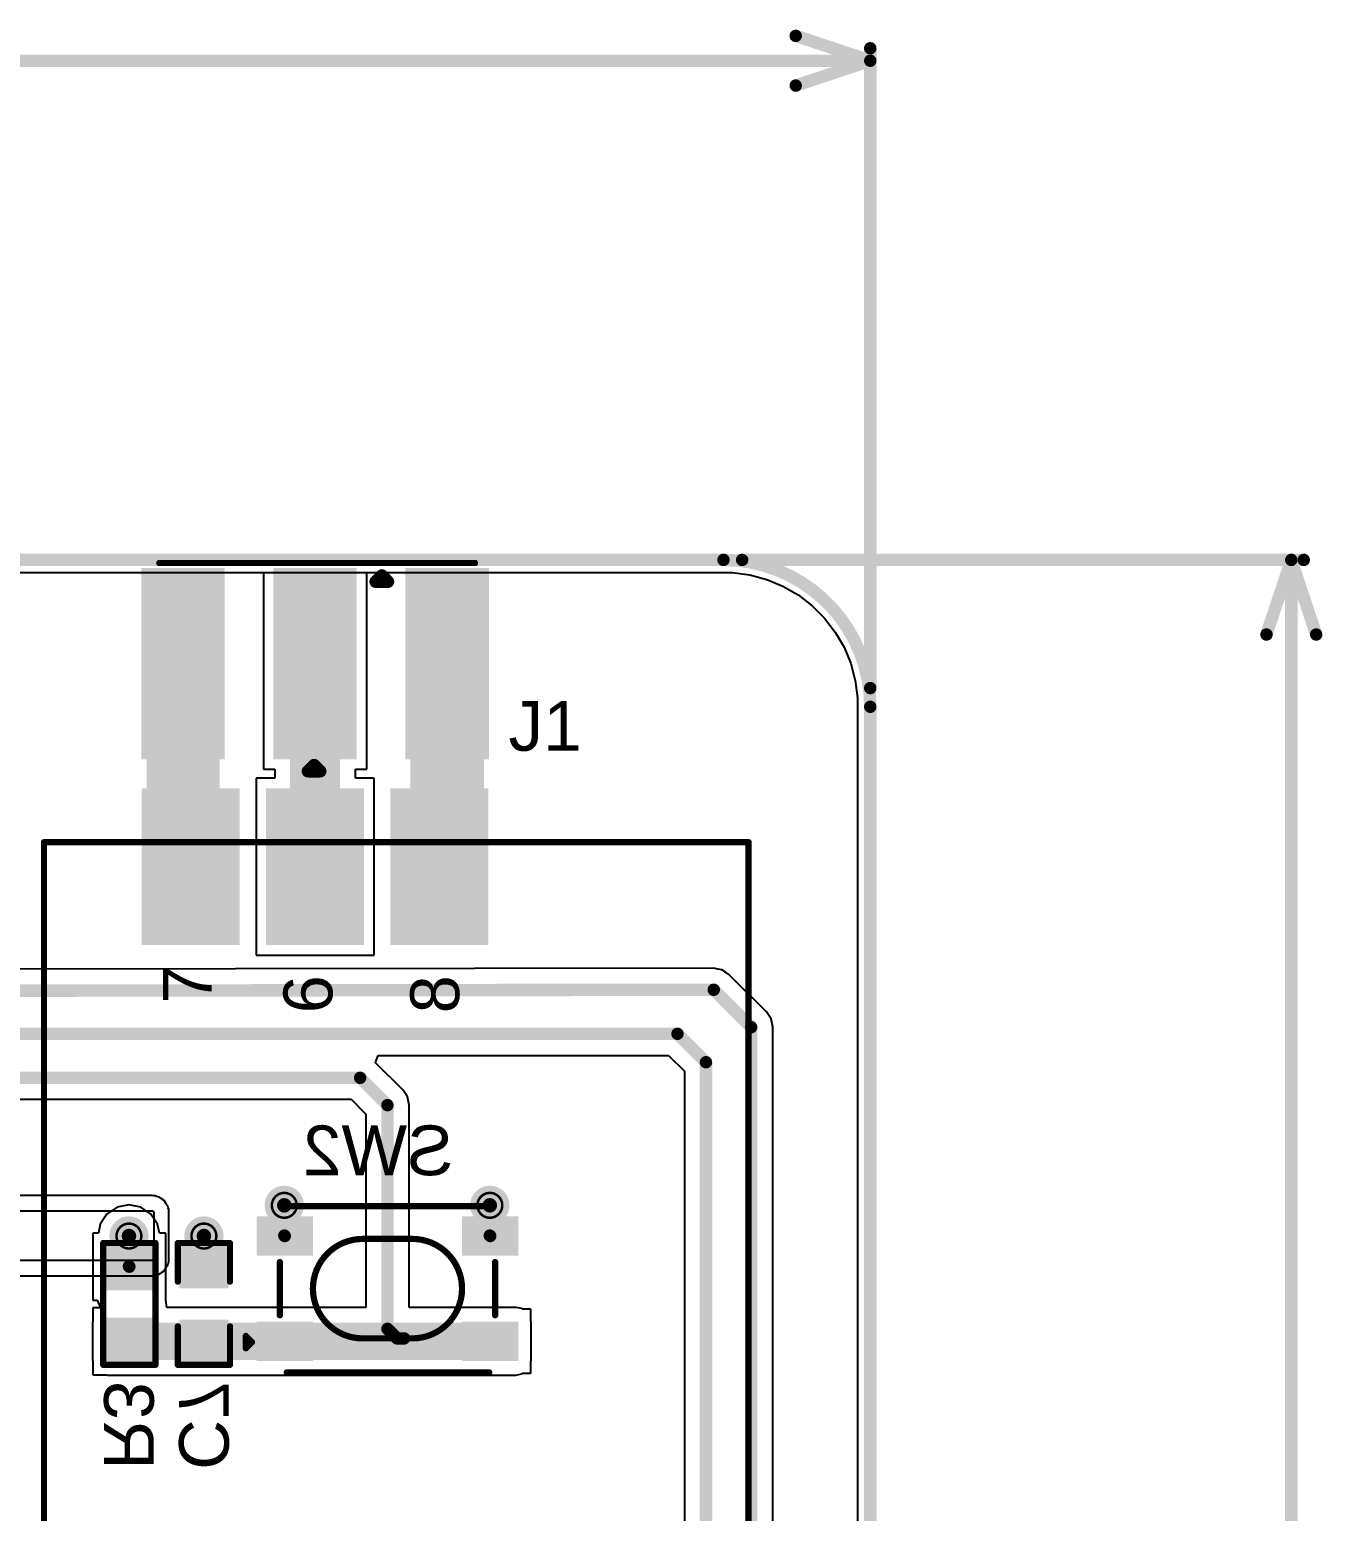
# Model space of a CAD drawing. Header units: inches. Extents: x -46 to 312, y 0 to 111.
# Drawn here: x -11.18 to 15.24, y 30.56 to 60.83 of the extents above; entities that cross this region are included whole.
import ezdxf

# ---------------------------------------------------------------- set-up
doc = ezdxf.new("R2010")
doc.units = ezdxf.units.IN
for name, color, linetype in [('Board Outline', 216, 'Continuous'), ('Bottom Layer', 5, 'Continuous'), ('Bottom Overlay', 54, 'Continuous'), ('Bottom Paste', 16, 'Continuous'), ('Bottom Solder', 6, 'Continuous'), ('Draft and Dimension', 6, 'Continuous'), ('Drill Drawing', 1, 'Continuous'), ('Top Layer', 1, 'Continuous'), ('Top Overlay', 2, 'Continuous'), ('Top Paste', 8, 'Continuous'), ('Top Solder', 216, 'Continuous'), ('Via Holes', 16, 'Continuous')]:
    doc.layers.add(name, color=color, linetype=linetype)
doc.styles.add('Arial', font='', dxfattribs={"height": 0.2})
doc.styles.get('Arial').set_extended_font_data('Arial')

# ---------------------------------------------------------------- blocks, each defined once
blk = doc.blocks.new('TSA016A2518A_B_4')
at = {"layer": 'Bottom Layer'}
for points in [[(-2.625, 1.425), (-1.575, 1.425), (-1.575, 0.725), (-2.625, 0.725)], [(1.575, 1.425), (2.625, 1.425), (2.625, 0.725), (1.575, 0.725)], [(-2.625, -0.725), (-1.575, -0.725), (-1.575, -1.425), (-2.625, -1.425)], [(1.575, -0.725), (2.625, -0.725), (2.625, -1.425), (1.575, -1.425)]]:
    blk.add_hatch(color=5, dxfattribs=at).paths.add_polyline_path(points)
at = {"layer": 'Bottom Paste'}
for points in [[(-2.625, 1.425), (-1.575, 1.425), (-1.575, 0.725), (-2.625, 0.725)], [(1.575, 1.425), (2.625, 1.425), (2.625, 0.725), (1.575, 0.725)], [(-2.625, -0.725), (-1.575, -0.725), (-1.575, -1.425), (-2.625, -1.425)], [(1.575, -0.725), (2.625, -0.725), (2.625, -1.425), (1.575, -1.425)]]:
    blk.add_hatch(color=16, dxfattribs=at).paths.add_polyline_path(points)
at = {"layer": 'Bottom Solder'}
for points in [[(-2.676, 1.476), (-1.524, 1.476), (-1.524, 0.674), (-2.676, 0.674)], [(1.524, 1.476), (2.676, 1.476), (2.676, 0.674), (1.524, 0.674)], [(-2.676, -0.674), (-1.524, -0.674), (-1.524, -1.476), (-2.676, -1.476)], [(1.524, -0.674), (2.676, -0.674), (2.676, -1.476), (1.524, -1.476)]]:
    blk.add_hatch(color=6, dxfattribs=at).paths.add_polyline_path(points)
at = {"layer": 'Bottom Overlay'}
for points in [[(-2.02, 1.686, 0.127, 0.127, 0), (-1.395, 1.686, 0.127, 0.127, 0)], [(-1.395, 1.686, 0.127, 0.127, 0), (1.367, 1.686, 0.127, 0.127, 0)], [(1.367, 1.686, 0.127, 0.127, 0), (2.14, 1.686, 0.127, 0.127, 0)], [(-0.508, -1.016, 0.127, 0.127, -1), (-0.508, 1.016, 0.127, 0.127, 0)], [(-0.508, 1.016, 0.127, 0.127, 0), (0.508, 1.016, 0.127, 0.127, 0)], [(0.508, 1.016, 0.127, 0.127, -1), (0.508, -1.016, 0.127, 0.127, 0)], [(-2.2, -0.544, 0.127, 0.127, 0), (-2.2, 0.544, 0.127, 0.127, 0)], [(2.2, -0.544, 0.127, 0.127, 0), (2.2, 0.544, 0.127, 0.127, 0)], [(-2.896, -0.965, 0.127, 0.127, 0), (-2.769, -1.092, 0.127, 0.127, 0)], [(-2.896, -1.219, 0.127, 0.127, 0), (-2.896, -0.965, 0.127, 0.127, 0)], [(-2.896, -1.219, 0.127, 0.127, 0), (-2.769, -1.092, 0.127, 0.127, 0)], [(-0.508, -1.016, 0.127, 0.127, 0), (0.508, -1.016, 0.127, 0.127, 0)], [(-2.06, -1.712, 0.127, 0.127, 0), (-1.366, -1.712, 0.127, 0.127, 0)], [(-1.366, -1.712, 0.127, 0.127, 0), (1.366, -1.712, 0.127, 0.127, 0)], [(1.366, -1.712, 0.127, 0.127, 0), (2.08, -1.712, 0.127, 0.127, 0)]]:
    blk.add_lwpolyline(points, format="xyseb", dxfattribs=at)
for points in [[(-2.052, 1.686, 0.0635, 0.0635, 1), (-1.988, 1.686, 0.0635, 0.0635, 1)], [(-1.427, 1.686, 0.0635, 0.0635, 1), (-1.363, 1.686, 0.0635, 0.0635, 1)], [(-1.427, 1.686, 0.0635, 0.0635, 1), (-1.363, 1.686, 0.0635, 0.0635, 1)], [(1.335, 1.686, 0.0635, 0.0635, 1), (1.399, 1.686, 0.0635, 0.0635, 1)], [(1.335, 1.686, 0.0635, 0.0635, 1), (1.399, 1.686, 0.0635, 0.0635, 1)], [(2.108, 1.686, 0.0635, 0.0635, 1), (2.172, 1.686, 0.0635, 0.0635, 1)], [(-0.54, 1.016, 0.0635, 0.0635, 1), (-0.476, 1.016, 0.0635, 0.0635, 1)], [(-0.54, 1.016, 0.0635, 0.0635, 1), (-0.476, 1.016, 0.0635, 0.0635, 1)], [(0.476, 1.016, 0.0635, 0.0635, 1), (0.54, 1.016, 0.0635, 0.0635, 1)], [(0.476, 1.016, 0.0635, 0.0635, 1), (0.54, 1.016, 0.0635, 0.0635, 1)], [(-2.232, 0.544, 0.0635, 0.0635, 1), (-2.168, 0.544, 0.0635, 0.0635, 1)], [(2.168, 0.544, 0.0635, 0.0635, 1), (2.232, 0.544, 0.0635, 0.0635, 1)], [(-2.232, -0.544, 0.0635, 0.0635, 1), (-2.168, -0.544, 0.0635, 0.0635, 1)], [(2.168, -0.544, 0.0635, 0.0635, 1), (2.232, -0.544, 0.0635, 0.0635, 1)], [(-2.927, -0.965, 0.0635, 0.0635, 1), (-2.864, -0.965, 0.0635, 0.0635, 1)], [(-2.927, -0.965, 0.0635, 0.0635, 1), (-2.864, -0.965, 0.0635, 0.0635, 1)], [(-2.927, -1.219, 0.0635, 0.0635, 1), (-2.864, -1.219, 0.0635, 0.0635, 1)], [(-2.927, -1.219, 0.0635, 0.0635, 1), (-2.864, -1.219, 0.0635, 0.0635, 1)], [(-2.8, -1.092, 0.0635, 0.0635, 1), (-2.737, -1.092, 0.0635, 0.0635, 1)], [(-2.8, -1.092, 0.0635, 0.0635, 1), (-2.737, -1.092, 0.0635, 0.0635, 1)], [(-0.54, -1.016, 0.0635, 0.0635, 1), (-0.476, -1.016, 0.0635, 0.0635, 1)], [(-0.54, -1.016, 0.0635, 0.0635, 1), (-0.476, -1.016, 0.0635, 0.0635, 1)], [(0.476, -1.016, 0.0635, 0.0635, 1), (0.54, -1.016, 0.0635, 0.0635, 1)], [(0.476, -1.016, 0.0635, 0.0635, 1), (0.54, -1.016, 0.0635, 0.0635, 1)], [(-2.092, -1.712, 0.0635, 0.0635, 1), (-2.028, -1.712, 0.0635, 0.0635, 1)], [(-1.398, -1.712, 0.0635, 0.0635, 1), (-1.335, -1.712, 0.0635, 0.0635, 1)], [(-1.398, -1.712, 0.0635, 0.0635, 1), (-1.335, -1.712, 0.0635, 0.0635, 1)], [(1.335, -1.712, 0.0635, 0.0635, 1), (1.398, -1.712, 0.0635, 0.0635, 1)], [(1.335, -1.712, 0.0635, 0.0635, 1), (1.398, -1.712, 0.0635, 0.0635, 1)], [(2.048, -1.712, 0.0635, 0.0635, 1), (2.112, -1.712, 0.0635, 0.0635, 1)]]:
    blk.add_lwpolyline(points, format="xyseb", close=True, dxfattribs=at)
blk = doc.blocks.new('HC_12_M______SMD_6')
at = {"layer": 'Top Layer'}
for points in [[(-14.873, 6.906), (-11.873, 6.906), (-11.873, 5.106), (-14.873, 5.106)], [(11.627, 6.026), (14.627, 6.026), (14.627, 4.226), (11.627, 4.226)], [(-14.873, 4.366), (-11.873, 4.366), (-11.873, 2.566), (-14.873, 2.566)], [(11.627, 3.486), (14.627, 3.486), (14.627, 1.686), (11.627, 1.686)], [(-14.873, 1.826), (-11.873, 1.826), (-11.873, 0.026), (-14.873, 0.026)], [(11.627, 0.946), (14.627, 0.946), (14.627, -0.854), (11.627, -0.854)], [(-14.873, -0.714), (-11.873, -0.714), (-11.873, -2.514), (-14.873, -2.514)], [(-14.873, -3.254), (-11.873, -3.254), (-11.873, -5.054), (-14.873, -5.054)]]:
    blk.add_hatch(color=1, dxfattribs=at).paths.add_polyline_path(points)
at = {"layer": 'Top Paste'}
for points in [[(-14.873, 6.906), (-11.873, 6.906), (-11.873, 5.106), (-14.873, 5.106)], [(11.627, 6.026), (14.627, 6.026), (14.627, 4.226), (11.627, 4.226)], [(-14.873, 4.366), (-11.873, 4.366), (-11.873, 2.566), (-14.873, 2.566)], [(11.627, 3.486), (14.627, 3.486), (14.627, 1.686), (11.627, 1.686)], [(-14.873, 1.826), (-11.873, 1.826), (-11.873, 0.026), (-14.873, 0.026)], [(11.627, 0.946), (14.627, 0.946), (14.627, -0.854), (11.627, -0.854)], [(-14.873, -0.714), (-11.873, -0.714), (-11.873, -2.514), (-14.873, -2.514)], [(-14.873, -3.254), (-11.873, -3.254), (-11.873, -5.054), (-14.873, -5.054)]]:
    blk.add_hatch(color=8, dxfattribs=at).paths.add_polyline_path(points)
at = {"layer": 'Top Solder'}
for points in [[(-14.975, 7.008), (-11.772, 7.008), (-11.772, 5.005), (-14.975, 5.005)], [(11.525, 6.128), (14.728, 6.128), (14.728, 4.125), (11.525, 4.125)], [(-14.975, 4.468), (-11.772, 4.468), (-11.772, 2.465), (-14.975, 2.465)], [(11.525, 3.588), (14.728, 3.588), (14.728, 1.585), (11.525, 1.585)], [(-14.975, 1.928), (-11.772, 1.928), (-11.772, -0.075), (-14.975, -0.075)], [(11.525, 1.048), (14.728, 1.048), (14.728, -0.955), (11.525, -0.955)], [(-14.975, -0.612), (-11.772, -0.612), (-11.772, -2.615), (-14.975, -2.615)], [(-14.975, -3.152), (-11.772, -3.152), (-11.772, -5.155), (-14.975, -5.155)]]:
    blk.add_hatch(color=216, dxfattribs=at).paths.add_polyline_path(points)
at = {"layer": 'Top Overlay'}
for points in [[(-14.173, 8.126, 0.127, 0.127, 0), (-14.173, -6.274, 0.127, 0.127, 0)], [(-14.173, 8.126, 0.127, 0.127, 0), (13.627, 8.126, 0.127, 0.127, 0)], [(13.627, 8.126, 0.127, 0.127, 0), (13.627, -6.274, 0.127, 0.127, 0)], [(-14.173, -6.274, 0.127, 0.127, 0), (13.627, -6.274, 0.127, 0.127, 0)]]:
    blk.add_lwpolyline(points, format="xyseb", dxfattribs=at)
for points in [[(-14.205, 8.126, 0.0635, 0.0635, 1), (-14.141, 8.126, 0.0635, 0.0635, 1)], [(-14.205, 8.126, 0.0635, 0.0635, 1), (-14.141, 8.126, 0.0635, 0.0635, 1)], [(13.595, 8.126, 0.0635, 0.0635, 1), (13.659, 8.126, 0.0635, 0.0635, 1)], [(13.595, 8.126, 0.0635, 0.0635, 1), (13.659, 8.126, 0.0635, 0.0635, 1)], [(-14.205, -6.274, 0.0635, 0.0635, 1), (-14.141, -6.274, 0.0635, 0.0635, 1)], [(-14.205, -6.274, 0.0635, 0.0635, 1), (-14.141, -6.274, 0.0635, 0.0635, 1)], [(13.595, -6.274, 0.0635, 0.0635, 1), (13.659, -6.274, 0.0635, 0.0635, 1)], [(13.595, -6.274, 0.0635, 0.0635, 1), (13.659, -6.274, 0.0635, 0.0635, 1)]]:
    blk.add_lwpolyline(points, format="xyseb", close=True, dxfattribs=at)
at = {"layer": 'Top Overlay', "style": 'Arial'}
for s, p in [('1', (-11.028, 5.612)), ('7', (10.331, 4.696)), ('2', (-11.23, 3.07)), ('6', (10.131, 2.232)), ('3', (-11.255, 0.479)), ('8', (10.131, -0.359)), ('4', (-11.23, -1.959)), ('5', (-11.274, -4.64))]:
    blk.add_text(s, height=1, dxfattribs=at).set_placement(p)
blk = doc.blocks.new('RES_0603_B_80')
at = {"layer": 'Bottom Layer'}
for points in [[(-1.143, -0.4445), (-1.143, 0.4445), (-0.381, 0.4445), (-0.381, -0.4445)], [(0.381, -0.4445), (0.381, 0.4445), (1.143, 0.4445), (1.143, -0.4445)]]:
    blk.add_hatch(color=5, dxfattribs=at).paths.add_polyline_path(points)
at = {"layer": 'Bottom Paste'}
for points in [[(-1.143, -0.4445), (-1.143, 0.4445), (-0.381, 0.4445), (-0.381, -0.4445)], [(0.381, -0.4445), (0.381, 0.4445), (1.143, 0.4445), (1.143, -0.4445)]]:
    blk.add_hatch(color=16, dxfattribs=at).paths.add_polyline_path(points)
at = {"layer": 'Bottom Solder'}
for points in [[(-1.2446, -0.5461), (-1.2446, 0.5461), (-0.2794, 0.5461), (-0.2794, -0.5461)], [(0.2794, -0.5461), (0.2794, 0.5461), (1.2446, 0.5461), (1.2446, -0.5461)]]:
    blk.add_hatch(color=6, dxfattribs=at).paths.add_polyline_path(points)
at = {"layer": 'Bottom Overlay'}
for points in [[(-1.2446, -0.5334, 0.127, 0.127, 0), (-1.2446, 0.5334, 0.127, 0.127, 0)], [(1.2446, 0.5334, 0.127, 0.127, 0), (-1.2446, 0.5334, 0.127, 0.127, 0)], [(1.2446, -0.5334, 0.127, 0.127, 0), (1.2446, 0.5334, 0.127, 0.127, 0)], [(1.2446, -0.5334, 0.127, 0.127, 0), (-1.2446, -0.5334, 0.127, 0.127, 0)]]:
    blk.add_lwpolyline(points, format="xyseb", dxfattribs=at)
for points in [[(-1.27635, 0.5334, 0.0635, 0.0635, 1), (-1.21285, 0.5334, 0.0635, 0.0635, 1)], [(-1.27635, 0.5334, 0.0635, 0.0635, 1), (-1.21285, 0.5334, 0.0635, 0.0635, 1)], [(1.21285, 0.5334, 0.0635, 0.0635, 1), (1.27635, 0.5334, 0.0635, 0.0635, 1)], [(1.21285, 0.5334, 0.0635, 0.0635, 1), (1.27635, 0.5334, 0.0635, 0.0635, 1)], [(-1.27635, -0.5334, 0.0635, 0.0635, 1), (-1.21285, -0.5334, 0.0635, 0.0635, 1)], [(-1.27635, -0.5334, 0.0635, 0.0635, 1), (-1.21285, -0.5334, 0.0635, 0.0635, 1)], [(1.21285, -0.5334, 0.0635, 0.0635, 1), (1.27635, -0.5334, 0.0635, 0.0635, 1)], [(1.21285, -0.5334, 0.0635, 0.0635, 1), (1.27635, -0.5334, 0.0635, 0.0635, 1)]]:
    blk.add_lwpolyline(points, format="xyseb", close=True, dxfattribs=at)
blk = doc.blocks.new('CON_SMA_EDGE_S_83')
at = {"layer": 'Bottom Layer'}
for points in [[(-1.75, 6.15), (1.95, 6.15), (1.95, 4.65), (-1.75, 4.65)], [(-1.75, 0.75), (1.95, 0.75), (1.95, -0.75), (-1.75, -0.75)]]:
    blk.add_hatch(color=5, dxfattribs=at).paths.add_polyline_path(points)
at = {"layer": 'Bottom Paste'}
for points in [[(-1.75, 6.15), (1.95, 6.15), (1.95, 4.65), (-1.75, 4.65)], [(-1.75, 0.75), (1.95, 0.75), (1.95, -0.75), (-1.75, -0.75)]]:
    blk.add_hatch(color=16, dxfattribs=at).paths.add_polyline_path(points)
at = {"layer": 'Bottom Solder'}
for points in [[(-1.852, 6.252), (2.052, 6.252), (2.052, 4.548), (-1.852, 4.548)], [(-1.852, 0.852), (2.052, 0.852), (2.052, -0.852), (-1.852, -0.852)]]:
    blk.add_hatch(color=6, dxfattribs=at).paths.add_polyline_path(points)
at = {"layer": 'Top Layer'}
for points in [[(-1.75, 6.15), (1.95, 6.15), (1.95, 4.65), (-1.75, 4.65)], [(-1.75, 3.45), (1.95, 3.45), (1.95, 1.95), (-1.75, 1.95)], [(-1.75, 0.75), (1.95, 0.75), (1.95, -0.75), (-1.75, -0.75)]]:
    blk.add_hatch(color=1, dxfattribs=at).paths.add_polyline_path(points)
at = {"layer": 'Top Paste'}
for points in [[(-1.75, 6.15), (1.95, 6.15), (1.95, 4.65), (-1.75, 4.65)], [(-1.75, 3.45), (1.95, 3.45), (1.95, 1.95), (-1.75, 1.95)], [(-1.75, 0.75), (1.95, 0.75), (1.95, -0.75), (-1.75, -0.75)]]:
    blk.add_hatch(color=8, dxfattribs=at).paths.add_polyline_path(points)
at = {"layer": 'Top Solder'}
for points in [[(-1.852, 6.252), (2.052, 6.252), (2.052, 4.548), (-1.852, 4.548)], [(-1.852, 3.552), (2.052, 3.552), (2.052, 1.848), (-1.852, 1.848)], [(-1.852, 0.852), (2.052, 0.852), (2.052, -0.852), (-1.852, -0.852)]]:
    blk.add_hatch(color=216, dxfattribs=at).paths.add_polyline_path(points)
at = {"layer": 'Top Overlay'}
for points in [[(-1.956, -0.483, 0.127, 0.127, 0), (-1.956, 5.969, 0.127, 0.127, 0)], [(-1.702, 4.064, 0.254, 0.254, 0), (-1.575, 4.191, 0.254, 0.254, 0)], [(-1.575, 3.937, 0.254, 0.254, 0), (-1.575, 4.191, 0.254, 0.254, 0)], [(-1.575, 3.937, 0.254, 0.254, 0), (-1.702, 4.064, 0.254, 0.254, 0)], [(2.172, 2.68, 0.254, 0.254, 0), (2.299, 2.807, 0.254, 0.254, 0)], [(2.299, 2.553, 0.254, 0.254, 0), (2.172, 2.68, 0.254, 0.254, 0)], [(2.299, 2.553, 0.254, 0.254, 0), (2.299, 2.807, 0.254, 0.254, 0)]]:
    blk.add_lwpolyline(points, format="xyseb", dxfattribs=at)
for points in [[(-1.988, 5.969, 0.0635, 0.0635, 1), (-1.924, 5.969, 0.0635, 0.0635, 1)], [(-1.638, 4.191, 0.127, 0.127, 1), (-1.511, 4.191, 0.127, 0.127, 1)], [(-1.638, 4.191, 0.127, 0.127, 1), (-1.511, 4.191, 0.127, 0.127, 1)], [(-1.765, 4.064, 0.127, 0.127, 1), (-1.638, 4.064, 0.127, 0.127, 1)], [(-1.765, 4.064, 0.127, 0.127, 1), (-1.638, 4.064, 0.127, 0.127, 1)], [(-1.638, 3.937, 0.127, 0.127, 1), (-1.511, 3.937, 0.127, 0.127, 1)], [(-1.638, 3.937, 0.127, 0.127, 1), (-1.511, 3.937, 0.127, 0.127, 1)], [(2.108, 2.68, 0.127, 0.127, 1), (2.235, 2.68, 0.127, 0.127, 1)], [(2.108, 2.68, 0.127, 0.127, 1), (2.235, 2.68, 0.127, 0.127, 1)], [(2.235, 2.807, 0.127, 0.127, 1), (2.362, 2.807, 0.127, 0.127, 1)], [(2.235, 2.807, 0.127, 0.127, 1), (2.362, 2.807, 0.127, 0.127, 1)], [(2.235, 2.553, 0.127, 0.127, 1), (2.362, 2.553, 0.127, 0.127, 1)], [(2.235, 2.553, 0.127, 0.127, 1), (2.362, 2.553, 0.127, 0.127, 1)], [(-1.988, -0.483, 0.0635, 0.0635, 1), (-1.924, -0.483, 0.0635, 0.0635, 1)]]:
    blk.add_lwpolyline(points, format="xyseb", close=True, dxfattribs=at)
blk = doc.blocks.new('C__0603_B_87')
at = {"layer": 'Bottom Layer'}
for points in [[(-1.143, -0.445), (-1.143, 0.445), (-0.381, 0.445), (-0.381, -0.445)], [(0.381, -0.445), (0.381, 0.445), (1.143, 0.445), (1.143, -0.445)]]:
    blk.add_hatch(color=5, dxfattribs=at).paths.add_polyline_path(points)
at = {"layer": 'Bottom Paste'}
for points in [[(-1.143, -0.445), (-1.143, 0.445), (-0.381, 0.445), (-0.381, -0.445)], [(0.381, -0.445), (0.381, 0.445), (1.143, 0.445), (1.143, -0.445)]]:
    blk.add_hatch(color=16, dxfattribs=at).paths.add_polyline_path(points)
at = {"layer": 'Bottom Solder'}
for points in [[(-1.203, -0.504), (-1.203, 0.504), (-0.321, 0.504), (-0.321, -0.504)], [(0.321, -0.504), (0.321, 0.504), (1.203, 0.504), (1.203, -0.504)]]:
    blk.add_hatch(color=6, dxfattribs=at).paths.add_polyline_path(points)
at = {"layer": 'Bottom Overlay'}
for points in [[(-1.245, 0.533, 0.127, 0.127, 0), (-0.457, 0.533, 0.127, 0.127, 0)], [(-1.245, 0.533, 0.127, 0.127, 0), (-1.245, -0.533, 0.127, 0.127, 0)], [(0.457, 0.533, 0.127, 0.127, 0), (1.245, 0.533, 0.127, 0.127, 0)], [(1.245, 0.533, 0.127, 0.127, 0), (1.245, -0.533, 0.127, 0.127, 0)], [(-1.245, -0.533, 0.127, 0.127, 0), (-0.457, -0.533, 0.127, 0.127, 0)], [(0.457, -0.533, 0.127, 0.127, 0), (1.245, -0.533, 0.127, 0.127, 0)]]:
    blk.add_lwpolyline(points, format="xyseb", dxfattribs=at)
for points in [[(-1.276, 0.533, 0.0635, 0.0635, 1), (-1.213, 0.533, 0.0635, 0.0635, 1)], [(-1.276, 0.533, 0.0635, 0.0635, 1), (-1.213, 0.533, 0.0635, 0.0635, 1)], [(-0.489, 0.533, 0.0635, 0.0635, 1), (-0.425, 0.533, 0.0635, 0.0635, 1)], [(0.425, 0.533, 0.0635, 0.0635, 1), (0.489, 0.533, 0.0635, 0.0635, 1)], [(1.213, 0.533, 0.0635, 0.0635, 1), (1.276, 0.533, 0.0635, 0.0635, 1)], [(1.213, 0.533, 0.0635, 0.0635, 1), (1.276, 0.533, 0.0635, 0.0635, 1)], [(-1.276, -0.533, 0.0635, 0.0635, 1), (-1.213, -0.533, 0.0635, 0.0635, 1)], [(-1.276, -0.533, 0.0635, 0.0635, 1), (-1.213, -0.533, 0.0635, 0.0635, 1)], [(-0.489, -0.533, 0.0635, 0.0635, 1), (-0.425, -0.533, 0.0635, 0.0635, 1)], [(0.425, -0.533, 0.0635, 0.0635, 1), (0.489, -0.533, 0.0635, 0.0635, 1)], [(1.213, -0.533, 0.0635, 0.0635, 1), (1.276, -0.533, 0.0635, 0.0635, 1)], [(1.213, -0.533, 0.0635, 0.0635, 1), (1.276, -0.533, 0.0635, 0.0635, 1)]]:
    blk.add_lwpolyline(points, format="xyseb", close=True, dxfattribs=at)

msp = doc.modelspace()

# ---------------------------------------------------------------- hatches: boundary and pattern name
at = {"layer": 'Bottom Layer'}
h = msp.add_hatch(color=5, dxfattribs=at)
edge = h.paths.add_edge_path()
edge.add_arc((-5.977, 36.815), 0.3, 0, 360)
h = msp.add_hatch(color=5, dxfattribs=at)
edge = h.paths.add_edge_path()
edge.add_arc((-1.776, 36.815), 0.3, 0, 360)
h = msp.add_hatch(color=5, dxfattribs=at)
edge = h.paths.add_edge_path()
edge.add_arc((-9.152, 36.188), 0.3, 0, 360)
h = msp.add_hatch(color=5, dxfattribs=at)
edge = h.paths.add_edge_path()
edge.add_arc((-7.62, 36.188), 0.3, 0, 360)
msp.add_hatch(color=5, dxfattribs=at).paths.add_polyline_path([(-9.588, 33.657), (-1.243, 33.657), (-1.243, 34.419), (-9.588, 34.419)])
at = {"layer": 'Bottom Solder'}
h = msp.add_hatch(color=6, dxfattribs=at)
edge = h.paths.add_edge_path()
edge.add_arc((-5.977, 36.815), 0.402, 0, 360)
h = msp.add_hatch(color=6, dxfattribs=at)
edge = h.paths.add_edge_path()
edge.add_arc((-1.776, 36.815), 0.402, 0, 360)
h = msp.add_hatch(color=6, dxfattribs=at)
edge = h.paths.add_edge_path()
edge.add_arc((-9.152, 36.188), 0.402, 0, 360)
h = msp.add_hatch(color=6, dxfattribs=at)
edge = h.paths.add_edge_path()
edge.add_arc((-7.62, 36.188), 0.402, 0, 360)
at = {"layer": 'Top Layer'}
for points in [[(-8.788, 42.234), (-7.298, 42.234), (-7.298, 49.731), (-8.788, 49.731)], [(-1.898, 49.731), (-3.398, 49.731), (-3.398, 42.234), (-1.898, 42.234)], [(-5.862, 43.734), (-4.836, 43.734), (-4.836, 47.881), (-5.862, 47.881)]]:
    msp.add_hatch(color=1, dxfattribs=at).paths.add_polyline_path(points)
h = msp.add_hatch(color=1, dxfattribs=at)
edge = h.paths.add_edge_path()
edge.add_arc((-5.977, 36.815), 0.3, 0, 360)
h = msp.add_hatch(color=1, dxfattribs=at)
edge = h.paths.add_edge_path()
edge.add_arc((-1.776, 36.815), 0.3, 0, 360)
h = msp.add_hatch(color=1, dxfattribs=at)
edge = h.paths.add_edge_path()
edge.add_arc((-9.152, 36.188), 0.3, 0, 360)
h = msp.add_hatch(color=1, dxfattribs=at)
edge = h.paths.add_edge_path()
edge.add_arc((-7.62, 36.188), 0.3, 0, 360)
at = {"layer": 'Top Solder'}
h = msp.add_hatch(color=216, dxfattribs=at)
edge = h.paths.add_edge_path()
edge.add_arc((-5.977, 36.815), 0.402, 0, 360)
h = msp.add_hatch(color=216, dxfattribs=at)
edge = h.paths.add_edge_path()
edge.add_arc((-1.776, 36.815), 0.402, 0, 360)
h = msp.add_hatch(color=216, dxfattribs=at)
edge = h.paths.add_edge_path()
edge.add_arc((-9.152, 36.188), 0.402, 0, 360)
h = msp.add_hatch(color=216, dxfattribs=at)
edge = h.paths.add_edge_path()
edge.add_arc((-7.62, 36.188), 0.402, 0, 360)
at = {"layer": 'Via Holes'}
h = msp.add_hatch(color=7, dxfattribs=at)
edge = h.paths.add_edge_path()
edge.add_arc((-5.977, 36.815), 0.15, 0, 360)
h = msp.add_hatch(color=7, dxfattribs=at)
edge = h.paths.add_edge_path()
edge.add_arc((-1.776, 36.815), 0.15, 0, 360)
h = msp.add_hatch(color=7, dxfattribs=at)
edge = h.paths.add_edge_path()
edge.add_arc((-9.152, 36.188), 0.15, 0, 360)
h = msp.add_hatch(color=7, dxfattribs=at)
edge = h.paths.add_edge_path()
edge.add_arc((-7.62, 36.188), 0.15, 0, 360)

# ---------------------------------------------------------------- linework, layer by layer
at = {"layer": 'Board Outline'}
for points in [[(-37.962, 50, 0.254, 0.254, 0), (3, 50, 0.254, 0.254, 0)], [(3, 50, 0.254, 0.254, -0.414214), (6, 47, 0.254, 0.254, 0)], [(6, 47, 0.254, 0.254, 0), (6, 6, 0.254, 0.254, 0)]]:
    msp.add_lwpolyline(points, format="xyseb", dxfattribs=at)
for points in [[(2.936, 50, 0.127, 0.127, 1), (3.063, 50, 0.127, 0.127, 1)], [(2.936, 50, 0.127, 0.127, 1), (3.063, 50, 0.127, 0.127, 1)], [(5.936, 47, 0.127, 0.127, 1), (6.063, 47, 0.127, 0.127, 1)], [(5.936, 47, 0.127, 0.127, 1), (6.063, 47, 0.127, 0.127, 1)]]:
    msp.add_lwpolyline(points, format="xyseb", close=True, dxfattribs=at)
at = {"layer": 'Bottom Layer'}
for p, q in [((-37.703, 49.741), (3.18, 49.741)), ((3.18, 49.741), (3.536, 49.694)), ((3.536, 49.694), (3.883, 49.601)), ((3.883, 49.601), (4.215, 49.464)), ((4.215, 49.464), (4.526, 49.284)), ((4.526, 49.284), (4.811, 49.065)), ((4.811, 49.065), (5.065, 48.811)), ((5.065, 48.811), (5.284, 48.526)), ((5.284, 48.526), (5.464, 48.215)), ((5.464, 48.215), (5.601, 47.883)), ((5.601, 47.883), (5.694, 47.536)), ((5.694, 47.536), (5.741, 47.18)), ((5.741, 47.18), (5.741, 47)), ((5.741, 47), (5.741, 6.259)), ((2.8, 41.659), (-24.005, 41.623)), ((2.801, 41.659), (2.8, 41.659)), ((2.8, 41.659), (2.8, 41.659)), ((2.884, 41.643), (2.801, 41.659)), ((2.968, 41.626), (2.884, 41.643)), ((2.969, 41.626), (2.968, 41.626)), ((3.039, 41.579), (2.969, 41.626)), ((2.969, 41.626), (2.969, 41.626)), ((3.111, 41.531), (3.039, 41.579)), ((3.112, 41.53), (3.111, 41.531)), ((3.876, 40.766), (3.112, 41.53)), ((3.112, 41.53), (3.112, 41.53)), ((3.972, 40.623), (3.876, 40.766)), ((3.876, 40.766), (3.876, 40.766)), ((4.005, 40.454), (3.972, 40.623)), ((4.005, 12.144), (4.005, 40.454)), ((-4.11, 39.727), (-4.109, 39.75)), ((-3.557, 39.173), (-4.11, 39.727)), ((-4.109, 39.75), (-4.061, 39.879)), ((-4.061, 39.879), (1.878, 39.879)), ((1.878, 39.879), (2.201, 39.555)), ((2.201, 39.555), (2.201, 12.988)), ((-3.461, 39.03), (-3.557, 39.173)), ((-28.079, 38.981), (-4.609, 38.981)), ((-4.609, 38.981), (-4.308, 38.68)), ((-3.428, 38.862), (-3.461, 39.03)), ((-3.428, 34.73), (-3.428, 38.862)), ((-4.308, 38.68), (-4.308, 34.73)), ((-9.601, 36.637), (-9.739, 36.431)), ((-9.395, 36.775), (-9.601, 36.637)), ((-9.152, 36.823), (-9.395, 36.775)), ((-8.91, 36.775), (-9.152, 36.823)), ((-8.704, 36.637), (-8.91, 36.775)), ((-8.566, 36.431), (-8.704, 36.637)), ((-9.739, 36.431), (-9.775, 36.248)), ((-8.53, 36.248), (-8.566, 36.431)), ((-9.775, 36.248), (-9.893, 36.248)), ((-9.893, 36.248), (-9.893, 34.877)), ((-8.395, 36.248), (-8.53, 36.248)), ((-8.395, 34.883), (-8.395, 36.248)), ((-9.893, 34.877), (-9.8, 34.877)), ((-9.8, 34.877), (-9.732, 34.724)), ((-8.395, 34.877), (-8.395, 34.883)), ((-8.38, 34.73), (-8.395, 34.877)), ((-9.732, 34.724), (-9.893, 34.724)), ((-9.893, 34.724), (-9.893, 34.449)), ((-4.308, 34.73), (-8.38, 34.73)), ((-1.243, 34.73), (-3.428, 34.73)), ((-1.124, 34.707), (-1.243, 34.73)), ((-1.104, 34.693), (-1.124, 34.707)), ((-0.938, 34.693), (-1.104, 34.693)), ((-0.938, 34.449), (-0.938, 34.693)), ((-9.893, 34.449), (-9.899, 34.419)), ((-9.899, 34.419), (-9.899, 33.657)), ((-0.932, 34.419), (-0.938, 34.449)), ((-0.932, 33.657), (-0.932, 34.419)), ((-9.899, 33.657), (-9.893, 33.627)), ((-9.893, 33.627), (-9.893, 33.353)), ((-0.938, 33.627), (-0.932, 33.657)), ((-0.938, 33.384), (-0.938, 33.627)), ((-9.893, 33.353), (-9.619, 33.353)), ((-9.619, 33.353), (-9.588, 33.347)), ((-9.588, 33.347), (-1.243, 33.347)), ((-1.243, 33.347), (-1.124, 33.37)), ((-1.124, 33.37), (-1.104, 33.384)), ((-1.104, 33.384), (-0.938, 33.384))]:
    msp.add_line(p, q, dxfattribs=at)
for points in [[(-31.217, 41.173, 0.254, 0.254, 0), (2.801, 41.219, 0.254, 0.254, 0)], [(2.801, 41.219, 0.254, 0.254, 0), (3.565, 40.454, 0.254, 0.254, 0)], [(3.565, 12.144, 0.254, 0.254, 0), (3.565, 40.454, 0.254, 0.254, 0)], [(-29.515, 40.319, 0.254, 0.254, 0), (2.06, 40.319, 0.254, 0.254, 0)], [(2.06, 40.319, 0.254, 0.254, 0), (2.642, 39.738, 0.254, 0.254, 0)], [(2.642, 12.806, 0.254, 0.254, 0), (2.642, 39.738, 0.254, 0.254, 0)], [(-14.176, 39.421, 0.254, 0.254, 0), (-4.427, 39.421, 0.254, 0.254, 0)], [(-4.427, 39.421, 0.254, 0.254, 0), (-3.868, 38.862, 0.254, 0.254, 0)], [(-3.868, 34.292, 0.254, 0.254, 0), (-3.868, 38.862, 0.254, 0.254, 0)], [(-5.977, 36.197, 0.635, 0.635, 0), (-5.977, 36.815, 0.635, 0.635, 0)], [(-1.776, 36.197, 0.635, 0.635, 0), (-1.776, 36.815, 0.635, 0.635, 0)], [(-9.152, 35.571, 0.635, 0.635, 0), (-9.152, 36.188, 0.635, 0.635, 0)], [(-7.62, 35.562, 0.635, 0.635, 0), (-7.62, 36.18, 0.635, 0.635, 0)], [(-5.977, 36.197, 0.254, 0.254, 0), (-5.968, 36.188, 0.254, 0.254, 0)], [(-1.776, 36.197, 0.254, 0.254, 0), (-1.768, 36.188, 0.254, 0.254, 0)], [(-9.152, 35.571, 0.254, 0.254, 0), (-9.144, 35.562, 0.254, 0.254, 0)], [(-3.868, 34.292, 0.254, 0.254, 0), (-3.673, 34.097, 0.254, 0.254, 0)], [(-3.673, 34.097, 0.254, 0.254, 0), (-3.528, 34.097, 0.254, 0.254, 0)]]:
    msp.add_lwpolyline(points, format="xyseb", dxfattribs=at)
for points in [[(2.737, 41.219, 0.127, 0.127, 1), (2.864, 41.219, 0.127, 0.127, 1)], [(2.737, 41.219, 0.127, 0.127, 1), (2.864, 41.219, 0.127, 0.127, 1)], [(3.502, 40.454, 0.127, 0.127, 1), (3.629, 40.454, 0.127, 0.127, 1)], [(3.502, 40.454, 0.127, 0.127, 1), (3.629, 40.454, 0.127, 0.127, 1)], [(1.996, 40.319, 0.127, 0.127, 1), (2.123, 40.319, 0.127, 0.127, 1)], [(1.996, 40.319, 0.127, 0.127, 1), (2.123, 40.319, 0.127, 0.127, 1)], [(2.578, 39.738, 0.127, 0.127, 1), (2.705, 39.738, 0.127, 0.127, 1)], [(2.578, 39.738, 0.127, 0.127, 1), (2.705, 39.738, 0.127, 0.127, 1)], [(-4.49, 39.421, 0.127, 0.127, 1), (-4.363, 39.421, 0.127, 0.127, 1)], [(-4.49, 39.421, 0.127, 0.127, 1), (-4.363, 39.421, 0.127, 0.127, 1)], [(-3.932, 38.862, 0.127, 0.127, 1), (-3.805, 38.862, 0.127, 0.127, 1)], [(-3.932, 38.862, 0.127, 0.127, 1), (-3.805, 38.862, 0.127, 0.127, 1)], [(-6.135, 36.815, 0.318, 0.318, 1), (-5.818, 36.815, 0.318, 0.318, 1)], [(-1.935, 36.815, 0.318, 0.318, 1), (-1.618, 36.815, 0.318, 0.318, 1)], [(-9.311, 36.188, 0.318, 0.318, 1), (-8.994, 36.188, 0.318, 0.318, 1)], [(-7.779, 36.18, 0.318, 0.318, 1), (-7.461, 36.18, 0.318, 0.318, 1)], [(-6.135, 36.197, 0.318, 0.318, 1), (-5.818, 36.197, 0.318, 0.318, 1)], [(-6.04, 36.197, 0.127, 0.127, 1), (-5.913, 36.197, 0.127, 0.127, 1)], [(-1.935, 36.197, 0.318, 0.318, 1), (-1.618, 36.197, 0.318, 0.318, 1)], [(-1.84, 36.197, 0.127, 0.127, 1), (-1.713, 36.197, 0.127, 0.127, 1)], [(-6.032, 36.188, 0.127, 0.127, 1), (-5.905, 36.188, 0.127, 0.127, 1)], [(-1.832, 36.188, 0.127, 0.127, 1), (-1.705, 36.188, 0.127, 0.127, 1)], [(-9.311, 35.571, 0.318, 0.318, 1), (-8.994, 35.571, 0.318, 0.318, 1)], [(-7.779, 35.562, 0.318, 0.318, 1), (-7.461, 35.562, 0.318, 0.318, 1)], [(-9.216, 35.571, 0.127, 0.127, 1), (-9.089, 35.571, 0.127, 0.127, 1)], [(-9.207, 35.562, 0.127, 0.127, 1), (-9.08, 35.562, 0.127, 0.127, 1)], [(-3.932, 34.292, 0.127, 0.127, 1), (-3.805, 34.292, 0.127, 0.127, 1)], [(-3.932, 34.292, 0.127, 0.127, 1), (-3.805, 34.292, 0.127, 0.127, 1)], [(-3.736, 34.097, 0.127, 0.127, 1), (-3.609, 34.097, 0.127, 0.127, 1)], [(-3.736, 34.097, 0.127, 0.127, 1), (-3.609, 34.097, 0.127, 0.127, 1)], [(-3.592, 34.097, 0.127, 0.127, 1), (-3.465, 34.097, 0.127, 0.127, 1)]]:
    msp.add_lwpolyline(points, format="xyseb", close=True, dxfattribs=at)
at = {"layer": 'Draft and Dimension'}
for points in [[(4.476, 60.706, 0.254, 0.254, 0), (6, 60.198, 0.254, 0.254, 0)], [(6, 47.381, 0.254, 0.254, 0), (6, 60.452, 0.254, 0.254, 0)], [(-14.03, 60.198, 0.254, 0.254, 0), (6, 60.198, 0.254, 0.254, 0)], [(4.476, 59.69, 0.254, 0.254, 0), (6, 60.198, 0.254, 0.254, 0)], [(3.381, 50, 0.254, 0.254, 0), (14.859, 50, 0.254, 0.254, 0)], [(14.097, 48.476, 0.254, 0.254, 0), (14.605, 50, 0.254, 0.254, 0)], [(14.605, 29.951, 0.254, 0.254, 0), (14.605, 50, 0.254, 0.254, 0)], [(14.605, 50, 0.254, 0.254, 0), (15.113, 48.476, 0.254, 0.254, 0)]]:
    msp.add_lwpolyline(points, format="xyseb", dxfattribs=at)
for points in [[(4.412, 60.706, 0.127, 0.127, 1), (4.539, 60.706, 0.127, 0.127, 1)], [(5.936, 60.452, 0.127, 0.127, 1), (6.063, 60.452, 0.127, 0.127, 1)], [(5.936, 60.198, 0.127, 0.127, 1), (6.063, 60.198, 0.127, 0.127, 1)], [(5.936, 60.198, 0.127, 0.127, 1), (6.063, 60.198, 0.127, 0.127, 1)], [(5.936, 60.198, 0.127, 0.127, 1), (6.063, 60.198, 0.127, 0.127, 1)], [(4.412, 59.69, 0.127, 0.127, 1), (4.539, 59.69, 0.127, 0.127, 1)], [(3.317, 50, 0.127, 0.127, 1), (3.444, 50, 0.127, 0.127, 1)], [(14.541, 50, 0.127, 0.127, 1), (14.668, 50, 0.127, 0.127, 1)], [(14.541, 50, 0.127, 0.127, 1), (14.668, 50, 0.127, 0.127, 1)], [(14.541, 50, 0.127, 0.127, 1), (14.668, 50, 0.127, 0.127, 1)], [(14.796, 50, 0.127, 0.127, 1), (14.922, 50, 0.127, 0.127, 1)], [(14.034, 48.476, 0.127, 0.127, 1), (14.161, 48.476, 0.127, 0.127, 1)], [(15.05, 48.476, 0.127, 0.127, 1), (15.177, 48.476, 0.127, 0.127, 1)], [(5.936, 47.381, 0.127, 0.127, 1), (6.063, 47.381, 0.127, 0.127, 1)]]:
    msp.add_lwpolyline(points, format="xyseb", close=True, dxfattribs=at)
at = {"layer": 'Drill Drawing'}
for points in [[(-5.723, 36.815, 0.0508, 0.0508, 1), (-6.231, 36.815, 0.0508, 0.0508, 1)], [(-1.522, 36.815, 0.0508, 0.0508, 1), (-2.03, 36.815, 0.0508, 0.0508, 1)], [(-6.243, 36.815, 0.0254, 0.0254, 1), (-6.218, 36.815, 0.0254, 0.0254, 1)], [(-5.735, 36.815, 0.0254, 0.0254, 1), (-5.71, 36.815, 0.0254, 0.0254, 1)], [(-2.043, 36.815, 0.0254, 0.0254, 1), (-2.018, 36.815, 0.0254, 0.0254, 1)], [(-1.535, 36.815, 0.0254, 0.0254, 1), (-1.51, 36.815, 0.0254, 0.0254, 1)], [(-8.898, 36.188, 0.0508, 0.0508, 1), (-9.406, 36.188, 0.0508, 0.0508, 1)], [(-7.366, 36.188, 0.0508, 0.0508, 1), (-7.874, 36.188, 0.0508, 0.0508, 1)], [(-9.419, 36.188, 0.0254, 0.0254, 1), (-9.394, 36.188, 0.0254, 0.0254, 1)], [(-8.911, 36.188, 0.0254, 0.0254, 1), (-8.886, 36.188, 0.0254, 0.0254, 1)], [(-7.887, 36.188, 0.0254, 0.0254, 1), (-7.861, 36.188, 0.0254, 0.0254, 1)], [(-7.379, 36.188, 0.0254, 0.0254, 1), (-7.353, 36.188, 0.0254, 0.0254, 1)]]:
    msp.add_lwpolyline(points, format="xyseb", close=True, dxfattribs=at)
at = {"layer": 'Top Layer'}
for p, q in [((-37.703, 49.741), (-6.403, 49.741)), ((-6.403, 49.741), (-6.403, 45.726)), ((-4.293, 45.726), (-4.293, 49.741)), ((-4.293, 49.741), (3.18, 49.741)), ((3.18, 49.741), (3.536, 49.694)), ((3.536, 49.694), (3.883, 49.601)), ((3.883, 49.601), (4.215, 49.464)), ((4.215, 49.464), (4.526, 49.284)), ((4.526, 49.284), (4.811, 49.065)), ((4.811, 49.065), (5.065, 48.811)), ((5.065, 48.811), (5.284, 48.526)), ((5.284, 48.526), (5.464, 48.215)), ((5.464, 48.215), (5.601, 47.883)), ((5.601, 47.883), (5.694, 47.536)), ((5.694, 47.536), (5.741, 47.18)), ((5.741, 47.18), (5.741, 47)), ((5.741, 47), (5.741, 6.259)), ((-6.403, 45.726), (-6.173, 45.726)), ((-6.173, 45.726), (-6.173, 45.539)), ((-4.525, 45.539), (-4.525, 45.726)), ((-4.525, 45.726), (-4.293, 45.726)), ((-6.173, 45.539), (-6.553, 45.539)), ((-6.553, 45.539), (-6.553, 41.929)), ((-4.143, 45.539), (-4.525, 45.539)), ((-4.143, 41.929), (-4.143, 45.539)), ((-6.553, 41.929), (-4.143, 41.929)), ((-8.675, 37.014), (-16.948, 37.014)), ((-8.645, 37.008), (-8.675, 37.014)), ((-8.615, 37.008), (-8.645, 37.008)), ((-8.587, 36.996), (-8.615, 37.008)), ((-8.557, 36.99), (-8.587, 36.996)), ((-8.553, 36.988), (-8.557, 36.99)), ((-8.536, 36.98), (-8.553, 36.988)), ((-8.514, 36.966), (-8.536, 36.98)), ((-8.536, 36.98), (-8.536, 36.98)), ((-8.536, 36.98), (-8.536, 36.98)), ((-8.503, 36.961), (-8.514, 36.966)), ((-8.499, 36.959), (-8.503, 36.961)), ((-8.49, 36.95), (-8.499, 36.959)), ((-8.435, 36.913), (-8.49, 36.95)), ((-16.948, 36.703), (-8.675, 36.703)), ((-8.675, 36.703), (-8.672, 36.7)), ((-8.672, 36.7), (-8.654, 36.693)), ((-8.654, 36.693), (-8.647, 36.676)), ((-8.647, 36.676), (-8.645, 36.672)), ((-8.645, 36.672), (-8.645, 35.718)), ((-8.398, 36.857), (-8.435, 36.913)), ((-8.435, 36.913), (-8.435, 36.913)), ((-8.435, 36.913), (-8.435, 36.913)), ((-8.389, 36.849), (-8.398, 36.857)), ((-8.386, 36.845), (-8.389, 36.849)), ((-8.382, 36.834), (-8.386, 36.845)), ((-8.367, 36.812), (-8.382, 36.834)), ((-8.36, 36.795), (-8.367, 36.812)), ((-8.367, 36.812), (-8.367, 36.812)), ((-8.367, 36.812), (-8.367, 36.812)), ((-8.358, 36.791), (-8.36, 36.795)), ((-8.352, 36.761), (-8.358, 36.791)), ((-8.34, 36.733), (-8.352, 36.761)), ((-8.34, 36.702), (-8.34, 36.733)), ((-8.334, 36.672), (-8.34, 36.702)), ((-8.334, 35.718), (-8.334, 36.672)), ((-8.675, 35.687), (-15.24, 35.687)), ((-8.672, 35.69), (-8.675, 35.687)), ((-8.654, 35.697), (-8.672, 35.69)), ((-8.647, 35.714), (-8.654, 35.697)), ((-8.645, 35.718), (-8.647, 35.714)), ((-8.536, 35.41), (-8.514, 35.424)), ((-8.514, 35.424), (-8.503, 35.429)), ((-8.503, 35.429), (-8.499, 35.431)), ((-8.499, 35.431), (-8.49, 35.44)), ((-8.49, 35.44), (-8.435, 35.477)), ((-8.435, 35.477), (-8.398, 35.533)), ((-8.435, 35.477), (-8.435, 35.477)), ((-8.435, 35.477), (-8.435, 35.477)), ((-8.398, 35.533), (-8.389, 35.541)), ((-8.389, 35.541), (-8.386, 35.545)), ((-8.386, 35.545), (-8.382, 35.556)), ((-8.382, 35.556), (-8.367, 35.578)), ((-8.367, 35.578), (-8.36, 35.595)), ((-8.367, 35.578), (-8.367, 35.578)), ((-8.367, 35.578), (-8.367, 35.578)), ((-8.36, 35.595), (-8.358, 35.599)), ((-8.358, 35.599), (-8.352, 35.629)), ((-8.352, 35.629), (-8.34, 35.657)), ((-8.34, 35.688), (-8.334, 35.718)), ((-8.34, 35.657), (-8.34, 35.688)), ((-14.929, 35.376), (-8.675, 35.376)), ((-8.675, 35.376), (-8.645, 35.382)), ((-8.645, 35.382), (-8.615, 35.382)), ((-8.615, 35.382), (-8.587, 35.394)), ((-8.587, 35.394), (-8.557, 35.4)), ((-8.557, 35.4), (-8.553, 35.402)), ((-8.553, 35.402), (-8.536, 35.41)), ((-8.536, 35.41), (-8.536, 35.41)), ((-8.536, 35.41), (-8.536, 35.41))]:
    msp.add_line(p, q, dxfattribs=at)

# ---------------------------------------------------------------- block references
for name, p, rotation in [('CON_SMA_EDGE_S_83', (-8.048, 47.981), 270), ('HC_12_M______SMD_6', (-2.762, 30.607), 90), ('RES_0603_B_80', (-9.144, 34.8), 270), ('C__0603_B_87', (-7.62, 34.8), 90)]:
    msp.add_blockref(name, p, dxfattribs=dict(rotation=rotation))
msp.add_blockref('TSA016A2518A_B_4', (-3.868, 35.113))

# ---------------------------------------------------------------- texts
at = {"layer": 'Bottom Overlay', "style": 'Arial', "text_generation_flag": 2}
msp.add_text('SW2', height=1.016, dxfattribs=at).set_placement((-2.52, 37.43))
for s, p in [('R3', (-9.66, 31.412)), ('C7', (-8.128, 31.412))]:
    msp.add_text(s, height=1.016, rotation=270, dxfattribs=at).set_placement(p)
at = {"layer": 'Top Overlay', "style": 'Arial'}
msp.add_text('J1', height=1.016, dxfattribs=at).set_placement((-1.395, 46.101))

doc.saveas('drawing.dxf')
